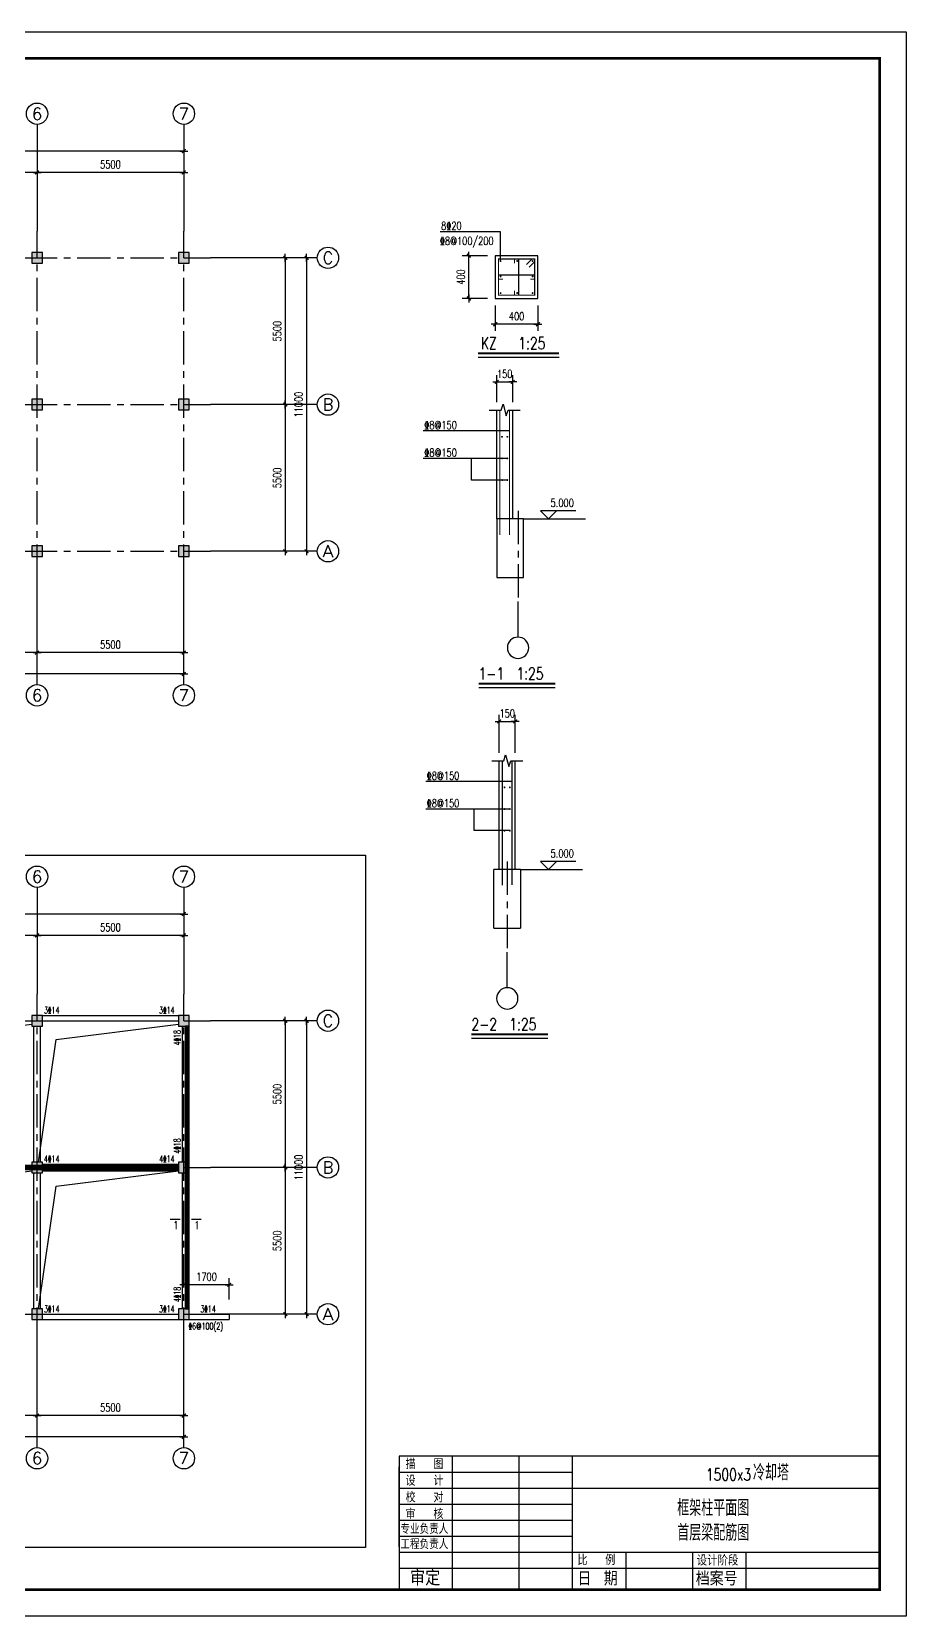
# Model space of a CAD drawing. Extents: x 1427168 to 1936200, y 1176778 to 1377202.
# Drawn here: x 1599829 to 1632595, y 1177283 to 1236683 of the extents above; entities that cross this region are included whole.
import ezdxf
from ezdxf.enums import TextEntityAlignment as Align

# ---------------------------------------------------------------- set-up
doc = ezdxf.new("R2010")
doc.units = 0
doc.header["$LTSCALE"] = 1000
doc.header["$MEASUREMENT"] = 0
doc.linetypes.add('CENTER', pattern=[2, 1.25, -0.25, 0.25, -0.25])
doc.linetypes.add('DOTE', pattern=[2.42, 2, -0.2, 0.02, -0.2])
doc.layers.get('0').update_dxf_attribs({"linetype": 'CONTINUOUS'})
doc.layers.get('DEFPOINTS').update_dxf_attribs({"linetype": 'CONTINUOUS'})
for name, color, linetype in [('2', 2, 'CONTINUOUS'), ('3', 4, 'CONTINUOUS'), ('4', 3, 'CONTINUOUS'), ('6', 1, 'CONTINUOUS'), ('8', 8, 'CONTINUOUS'), ('AXIS', 3, 'CONTINUOUS'), ('AXIS_TEXT', 7, 'CONTINUOUS'), ('DOTE', 1, 'DOTE'), ('LBZ', 7, 'CONTINUOUS'), ('OTHER', 7, 'CONTINUOUS'), ('PUB_DIM', 3, 'CONTINUOUS'), ('PUB_TEXT', 7, 'CONTINUOUS'), ('PUB_TITLE', 4, 'CONTINUOUS'), ('WUHUA', 8, 'CONTINUOUS')]:
    doc.layers.add(name, color=color, linetype=linetype)
doc.styles.add('_HZTXT', font='txt.shx', dxfattribs={"width": 0.75, "bigfont": 'HZTXT.shx'})
doc.styles.add('_ROMAND', font='ROMAND.shx', dxfattribs={"width": 0.75})
doc.styles.add('_TXT', font='TXT.shx', dxfattribs={"width": 0.75})
doc.styles.add('_TXT1', font='TXT1.shx', dxfattribs={"width": 0.6})
doc.styles.add('COMPLEX', font='COMPLEX')
doc.styles.add('DIM_FONT', font='SIMPLEX.shx', dxfattribs={"width": 0.75})
doc.styles.add('HZ', font='txt', dxfattribs={"bigfont": 'hztxt'})
doc.dimstyles.new('25', dxfattribs={"dimtxt": 300, "dimasz": 1, "dimexe": 250, "dimexo": 300, "dimgap": 150, "dimtad": 1, "dimdec": 0, "dimlfac": 0.25, "dimzin": 0, "dimtxsty": 'DIM_FONT', "dimblk": '_DIMX', "dimcen": 0.09, "dimclrt": 7, "dimazin": 3, "dimtfac": 1, "dimtdec": 0, "dimtix": 1, "dimtmove": 0, "dimatfit": 3, "dimtolj": 1, "dimtzin": 0})
doc.dimstyles.new('AXIS', dxfattribs={"dimtxt": 300, "dimasz": 1, "dimexe": 250, "dimexo": 300, "dimgap": 150, "dimtad": 1, "dimdec": 0, "dimzin": 0, "dimtxsty": 'DIM_FONT', "dimblk": '_DIMX', "dimcen": 0.09, "dimse1": 1, "dimse2": 1, "dimclrt": 7, "dimazin": 3, "dimtfac": 1, "dimtdec": 0, "dimtix": 1, "dimtmove": 0, "dimatfit": 3, "dimtolj": 1, "dimtzin": 0})
doc.dimstyles.new('DIMB', dxfattribs={"dimtxt": 300, "dimasz": 1, "dimexe": 250, "dimexo": 300, "dimgap": 150, "dimtad": 1, "dimdec": 0, "dimzin": 0, "dimtxsty": 'DIM_FONT', "dimblk": '_DIMX', "dimcen": 0.09, "dimse2": 1, "dimclrt": 7, "dimazin": 3, "dimtfac": 1, "dimtdec": 0, "dimtix": 1, "dimtmove": 0, "dimatfit": 3, "dimtolj": 1, "dimtzin": 0})

# ---------------------------------------------------------------- blocks, each defined once
blk = doc.blocks.new('_DIMX')
blk.add_line((-150, 0), (150, 0))
at = {"const_width": 50}
blk.add_lwpolyline([(-70, -70), (70, 70)], dxfattribs=at)
blk = doc.blocks.new('*D10')
at = {"layer": 'AXIS', "color": 0}
blk.add_line((1605528, 1184008), (1572530, 1184008), dxfattribs=at)
at = {"layer": 'DEFPOINTS', "color": 0}
for p in [(1572529, 1187608), (1605529, 1187608), (1572529, 1184008)]:
    blk.add_point(p, dxfattribs=at)
at = {"layer": 'AXIS', "color": 0, "rotation": 180}
blk.add_blockref('_DIMX', (1572529, 1184008), dxfattribs=at)
at = {"layer": 'AXIS', "color": 0}
blk.add_blockref('_DIMX', (1605529, 1184008), dxfattribs=at)
at = {"layer": 'AXIS', "color": 7, "insert": (1589029, 1184308), "char_height": 300, "attachment_point": 5, "style": 'DIM_FONT'}
blk.add_mtext('\\A1;33000', dxfattribs=at)
blk = doc.blocks.new('*D5')
at = {"layer": 'AXIS', "color": 0}
blk.add_line((1600028, 1184808), (1594530, 1184808), dxfattribs=at)
at = {"layer": 'DEFPOINTS', "color": 0}
for p in [(1594529, 1187608), (1600029, 1187608), (1594529, 1184808)]:
    blk.add_point(p, dxfattribs=at)
at = {"layer": 'AXIS', "color": 0, "rotation": 180}
blk.add_blockref('_DIMX', (1594529, 1184808), dxfattribs=at)
at = {"layer": 'AXIS', "color": 0}
blk.add_blockref('_DIMX', (1600029, 1184808), dxfattribs=at)
at = {"layer": 'AXIS', "color": 7, "insert": (1597279, 1185108), "char_height": 300, "attachment_point": 5, "style": 'DIM_FONT'}
blk.add_mtext('\\A1;5500', dxfattribs=at)
blk = doc.blocks.new('*D17')
at = {"layer": 'AXIS', "color": 0}
blk.add_line((1605528, 1203608), (1572530, 1203608), dxfattribs=at)
at = {"layer": 'DEFPOINTS', "color": 0}
for p in [(1572529, 1203608), (1572529, 1200608), (1605529, 1200608)]:
    blk.add_point(p, dxfattribs=at)
at = {"layer": 'AXIS', "color": 0, "rotation": 180}
blk.add_blockref('_DIMX', (1572529, 1203608), dxfattribs=at)
at = {"layer": 'AXIS', "color": 0}
blk.add_blockref('_DIMX', (1605529, 1203608), dxfattribs=at)
at = {"layer": 'AXIS', "color": 7, "insert": (1589029, 1203908), "char_height": 300, "attachment_point": 5, "style": 'DIM_FONT'}
blk.add_mtext('\\A1;33000', dxfattribs=at)
blk = doc.blocks.new('*D12')
at = {"layer": 'AXIS', "color": 0}
blk.add_line((1600028, 1202808), (1594530, 1202808), dxfattribs=at)
at = {"layer": 'DEFPOINTS', "color": 0}
for p in [(1594529, 1202808), (1594529, 1200608), (1600029, 1200608)]:
    blk.add_point(p, dxfattribs=at)
at = {"layer": 'AXIS', "color": 0, "rotation": 180}
blk.add_blockref('_DIMX', (1594529, 1202808), dxfattribs=at)
at = {"layer": 'AXIS', "color": 0}
blk.add_blockref('_DIMX', (1600029, 1202808), dxfattribs=at)
at = {"layer": 'AXIS', "color": 7, "insert": (1597279, 1203108), "char_height": 300, "attachment_point": 5, "style": 'DIM_FONT'}
blk.add_mtext('\\A1;5500', dxfattribs=at)
blk = doc.blocks.new('_AXISO')
blk.add_circle((0, 0), 0.5)
at = {"layer": 'AXIS_TEXT', "style": 'COMPLEX', "width": 1.041667}
blk.add_attdef('A', text='', height=0.56, dxfattribs=at).set_placement((-0.25, -0.28), (0.25, -0.28), align=Align.FIT)
blk = doc.blocks.new('*D4')
at = {"layer": 'AXIS', "color": 0}
blk.add_line((1605528, 1184808), (1600030, 1184808), dxfattribs=at)
at = {"layer": 'DEFPOINTS', "color": 0}
for p in [(1600029, 1187608), (1605529, 1187608), (1600029, 1184808)]:
    blk.add_point(p, dxfattribs=at)
at = {"layer": 'AXIS', "color": 0, "rotation": 180}
blk.add_blockref('_DIMX', (1600029, 1184808), dxfattribs=at)
at = {"layer": 'AXIS', "color": 0}
blk.add_blockref('_DIMX', (1605529, 1184808), dxfattribs=at)
at = {"layer": 'AXIS', "color": 7, "insert": (1602779, 1185108), "char_height": 300, "attachment_point": 5, "style": 'DIM_FONT'}
blk.add_mtext('\\A1;5500', dxfattribs=at)
blk = doc.blocks.new('*D11')
at = {"layer": 'AXIS', "color": 0}
blk.add_line((1605528, 1202808), (1600030, 1202808), dxfattribs=at)
at = {"layer": 'DEFPOINTS', "color": 0}
for p in [(1600029, 1202808), (1600029, 1200608), (1605529, 1200608)]:
    blk.add_point(p, dxfattribs=at)
at = {"layer": 'AXIS', "color": 0, "rotation": 180}
blk.add_blockref('_DIMX', (1600029, 1202808), dxfattribs=at)
at = {"layer": 'AXIS', "color": 0}
blk.add_blockref('_DIMX', (1605529, 1202808), dxfattribs=at)
at = {"layer": 'AXIS', "color": 7, "insert": (1602779, 1203108), "char_height": 300, "attachment_point": 5, "style": 'DIM_FONT'}
blk.add_mtext('\\A1;5500', dxfattribs=at)
blk = doc.blocks.new('*D3')
at = {"layer": 'AXIS', "color": 0}
blk.add_line((1610129, 1199607), (1610129, 1188609), dxfattribs=at)
at = {"layer": 'DEFPOINTS', "color": 0}
for p in [(1606529, 1199608), (1606529, 1188608), (1610129, 1188608)]:
    blk.add_point(p, dxfattribs=at)
at = {"layer": 'AXIS', "color": 0}
for p, rotation in [((1610129, 1199608), 90), ((1610129, 1188608), 270)]:
    blk.add_blockref('_DIMX', p, dxfattribs=dict(at, rotation=rotation))
at = {"layer": 'AXIS', "color": 7, "insert": (1609829, 1194108), "char_height": 300, "attachment_point": 5, "rotation": 90, "style": 'DIM_FONT'}
blk.add_mtext('\\A1;11000', dxfattribs=at)
blk = doc.blocks.new('*D2')
at = {"layer": 'AXIS', "color": 0}
blk.add_line((1609329, 1194107), (1609329, 1188609), dxfattribs=at)
at = {"layer": 'DEFPOINTS', "color": 0}
for p in [(1606529, 1194108), (1606529, 1188608), (1609329, 1188608)]:
    blk.add_point(p, dxfattribs=at)
at = {"layer": 'AXIS', "color": 0}
for p, rotation in [((1609329, 1194108), 90), ((1609329, 1188608), 270)]:
    blk.add_blockref('_DIMX', p, dxfattribs=dict(at, rotation=rotation))
at = {"layer": 'AXIS', "color": 7, "insert": (1609029, 1191358), "char_height": 300, "attachment_point": 5, "rotation": 90, "style": 'DIM_FONT'}
blk.add_mtext('\\A1;5500', dxfattribs=at)
blk = doc.blocks.new('*D21')
at = {"layer": 'AXIS', "color": 0}
blk.add_line((1609329, 1199607), (1609329, 1194109), dxfattribs=at)
at = {"layer": 'DEFPOINTS', "color": 0}
for p in [(1606529, 1199608), (1606529, 1194108), (1609329, 1194108)]:
    blk.add_point(p, dxfattribs=at)
at = {"layer": 'AXIS', "color": 0}
for p, rotation in [((1609329, 1199608), 90), ((1609329, 1194108), 270)]:
    blk.add_blockref('_DIMX', p, dxfattribs=dict(at, rotation=rotation))
at = {"layer": 'AXIS', "color": 7, "insert": (1609029, 1196858), "char_height": 300, "attachment_point": 5, "rotation": 90, "style": 'DIM_FONT'}
blk.add_mtext('\\A1;5500', dxfattribs=at)
blk = doc.blocks.new('*D84')
at = {"layer": 'AXIS', "color": 0}
blk.add_line((1605528, 1232206), (1572530, 1232206), dxfattribs=at)
at = {"layer": 'DEFPOINTS', "color": 0}
for p in [(1572529, 1232206), (1572529, 1229206), (1605529, 1229206)]:
    blk.add_point(p, dxfattribs=at)
at = {"layer": 'AXIS', "color": 0, "rotation": 180}
blk.add_blockref('_DIMX', (1572529, 1232206), dxfattribs=at)
at = {"layer": 'AXIS', "color": 0}
blk.add_blockref('_DIMX', (1605529, 1232206), dxfattribs=at)
at = {"layer": 'AXIS', "color": 7, "insert": (1589029, 1232506), "char_height": 300, "attachment_point": 5, "style": 'DIM_FONT'}
blk.add_mtext('\\A1;33000', dxfattribs=at)
blk = doc.blocks.new('*D82')
at = {"layer": 'AXIS', "color": 0}
blk.add_line((1605528, 1212606), (1572530, 1212606), dxfattribs=at)
at = {"layer": 'DEFPOINTS', "color": 0}
for p in [(1572529, 1216206), (1605529, 1216206), (1572529, 1212606)]:
    blk.add_point(p, dxfattribs=at)
at = {"layer": 'AXIS', "color": 0, "rotation": 180}
blk.add_blockref('_DIMX', (1572529, 1212606), dxfattribs=at)
at = {"layer": 'AXIS', "color": 0}
blk.add_blockref('_DIMX', (1605529, 1212606), dxfattribs=at)
at = {"layer": 'AXIS', "color": 7, "insert": (1589029, 1212906), "char_height": 300, "attachment_point": 5, "style": 'DIM_FONT'}
blk.add_mtext('\\A1;33000', dxfattribs=at)
blk = doc.blocks.new('*D97')
at = {"layer": 'AXIS', "color": 0}
blk.add_line((1605528, 1213406), (1600030, 1213406), dxfattribs=at)
at = {"layer": 'DEFPOINTS', "color": 0}
for p in [(1600029, 1216206), (1605529, 1216206), (1600029, 1213406)]:
    blk.add_point(p, dxfattribs=at)
at = {"layer": 'AXIS', "color": 0, "rotation": 180}
blk.add_blockref('_DIMX', (1600029, 1213406), dxfattribs=at)
at = {"layer": 'AXIS', "color": 0}
blk.add_blockref('_DIMX', (1605529, 1213406), dxfattribs=at)
at = {"layer": 'AXIS', "color": 7, "insert": (1602779, 1213706), "char_height": 300, "attachment_point": 5, "style": 'DIM_FONT'}
blk.add_mtext('\\A1;5500', dxfattribs=at)
blk = doc.blocks.new('*D83')
at = {"layer": 'AXIS', "color": 0}
blk.add_line((1600028, 1213406), (1594530, 1213406), dxfattribs=at)
at = {"layer": 'DEFPOINTS', "color": 0}
for p in [(1594529, 1216206), (1600029, 1216206), (1594529, 1213406)]:
    blk.add_point(p, dxfattribs=at)
at = {"layer": 'AXIS', "color": 0, "rotation": 180}
blk.add_blockref('_DIMX', (1594529, 1213406), dxfattribs=at)
at = {"layer": 'AXIS', "color": 0}
blk.add_blockref('_DIMX', (1600029, 1213406), dxfattribs=at)
at = {"layer": 'AXIS', "color": 7, "insert": (1597279, 1213706), "char_height": 300, "attachment_point": 5, "style": 'DIM_FONT'}
blk.add_mtext('\\A1;5500', dxfattribs=at)
blk = doc.blocks.new('*D98')
at = {"layer": 'AXIS', "color": 0}
blk.add_line((1605528, 1231406), (1600030, 1231406), dxfattribs=at)
at = {"layer": 'DEFPOINTS', "color": 0}
for p in [(1600029, 1231406), (1600029, 1229206), (1605529, 1229206)]:
    blk.add_point(p, dxfattribs=at)
at = {"layer": 'AXIS', "color": 0, "rotation": 180}
blk.add_blockref('_DIMX', (1600029, 1231406), dxfattribs=at)
at = {"layer": 'AXIS', "color": 0}
blk.add_blockref('_DIMX', (1605529, 1231406), dxfattribs=at)
at = {"layer": 'AXIS', "color": 7, "insert": (1602779, 1231706), "char_height": 300, "attachment_point": 5, "style": 'DIM_FONT'}
blk.add_mtext('\\A1;5500', dxfattribs=at)
blk = doc.blocks.new('*D85')
at = {"layer": 'AXIS', "color": 0}
blk.add_line((1600028, 1231406), (1594530, 1231406), dxfattribs=at)
at = {"layer": 'DEFPOINTS', "color": 0}
for p in [(1594529, 1231406), (1594529, 1229206), (1600029, 1229206)]:
    blk.add_point(p, dxfattribs=at)
at = {"layer": 'AXIS', "color": 0, "rotation": 180}
blk.add_blockref('_DIMX', (1594529, 1231406), dxfattribs=at)
at = {"layer": 'AXIS', "color": 0}
blk.add_blockref('_DIMX', (1600029, 1231406), dxfattribs=at)
at = {"layer": 'AXIS', "color": 7, "insert": (1597279, 1231706), "char_height": 300, "attachment_point": 5, "style": 'DIM_FONT'}
blk.add_mtext('\\A1;5500', dxfattribs=at)
blk = doc.blocks.new('*D101')
at = {"layer": 'AXIS', "color": 0}
blk.add_line((1609329, 1228205), (1609329, 1222707), dxfattribs=at)
at = {"layer": 'DEFPOINTS', "color": 0}
for p in [(1606529, 1228206), (1606529, 1222706), (1609329, 1222706)]:
    blk.add_point(p, dxfattribs=at)
at = {"layer": 'AXIS', "color": 0}
for p, rotation in [((1609329, 1228206), 90), ((1609329, 1222706), 270)]:
    blk.add_blockref('_DIMX', p, dxfattribs=dict(at, rotation=rotation))
at = {"layer": 'AXIS', "color": 7, "insert": (1609029, 1225456), "char_height": 300, "attachment_point": 5, "rotation": 90, "style": 'DIM_FONT'}
blk.add_mtext('\\A1;5500', dxfattribs=at)
blk = doc.blocks.new('*D100')
at = {"layer": 'AXIS', "color": 0}
blk.add_line((1609329, 1222705), (1609329, 1217207), dxfattribs=at)
at = {"layer": 'DEFPOINTS', "color": 0}
for p in [(1606529, 1222706), (1606529, 1217206), (1609329, 1217206)]:
    blk.add_point(p, dxfattribs=at)
at = {"layer": 'AXIS', "color": 0}
for p, rotation in [((1609329, 1222706), 90), ((1609329, 1217206), 270)]:
    blk.add_blockref('_DIMX', p, dxfattribs=dict(at, rotation=rotation))
at = {"layer": 'AXIS', "color": 7, "insert": (1609029, 1219956), "char_height": 300, "attachment_point": 5, "rotation": 90, "style": 'DIM_FONT'}
blk.add_mtext('\\A1;5500', dxfattribs=at)
blk = doc.blocks.new('*D99')
at = {"layer": 'AXIS', "color": 0}
blk.add_line((1610129, 1228205), (1610129, 1217207), dxfattribs=at)
at = {"layer": 'DEFPOINTS', "color": 0}
for p in [(1606529, 1228206), (1606529, 1217206), (1610129, 1217206)]:
    blk.add_point(p, dxfattribs=at)
at = {"layer": 'AXIS', "color": 0}
for p, rotation in [((1610129, 1228206), 90), ((1610129, 1217206), 270)]:
    blk.add_blockref('_DIMX', p, dxfattribs=dict(at, rotation=rotation))
at = {"layer": 'AXIS', "color": 7, "insert": (1609829, 1222706), "char_height": 300, "attachment_point": 5, "rotation": 90, "style": 'DIM_FONT'}
blk.add_mtext('\\A1;11000', dxfattribs=at)
blk = doc.blocks.new('*D276')
at = {"layer": 'AXIS', "color": 0}
for p, q in [((1607229, 1189156), (1607229, 1189961)), ((1607228, 1189711), (1605530, 1189711))]:
    blk.add_line(p, q, dxfattribs=at)
at = {"layer": 'DEFPOINTS', "color": 0}
for p in [(1605529, 1189711), (1605529, 1188856), (1607229, 1188856)]:
    blk.add_point(p, dxfattribs=at)
at = {"layer": 'AXIS', "color": 0, "rotation": 180}
blk.add_blockref('_DIMX', (1605529, 1189711), dxfattribs=at)
at = {"layer": 'AXIS', "color": 0}
blk.add_blockref('_DIMX', (1607229, 1189711), dxfattribs=at)
at = {"layer": 'AXIS', "color": 7, "insert": (1606379, 1190011), "char_height": 300, "attachment_point": 5, "style": 'DIM_FONT'}
blk.add_mtext('\\A1;1700', dxfattribs=at)
blk = doc.blocks.new('*D279')
at = {"layer": 'DEFPOINTS', "color": 0}
for p in [(1617195, 1226714), (1618795, 1226714), (1617195, 1225714)]:
    blk.add_point(p, dxfattribs=at)
at = {"layer": 'PUB_DIM', "color": 0}
for p, q in [((1617195, 1226414), (1617195, 1225464)), ((1618795, 1226414), (1618795, 1225464)), ((1618794, 1225714), (1617196, 1225714))]:
    blk.add_line(p, q, dxfattribs=at)
for p, rotation in [((1617195, 1225714), 179.9998775258545), ((1618795, 1225714), 359.9998775258545)]:
    blk.add_blockref('_DIMX', p, dxfattribs=dict(at, rotation=rotation))
at = {"layer": 'PUB_DIM', "color": 7, "insert": (1617995, 1226014), "char_height": 300, "attachment_point": 5, "rotation": 359.99988, "style": 'DIM_FONT'}
blk.add_mtext('\\A1;400', dxfattribs=at)
blk = doc.blocks.new('_LABEL2')
for p, q in [((-180, 50), (-180, 0)), ((0, 50), (-180, 50)), ((-160, 0), (-160, 50)), ((-135, 0), (-135, 50)), ((-115, 0), (-115, 50)), ((0, 0), (0, 50)), ((-180, 40), (-180, 46)), ((-180, 44), (-115, 44)), ((-180, 34), (-180, 40)), ((-180, 38), (0, 38)), ((-180, 28), (-180, 34)), ((-180, 32), (-115, 32)), ((-180, 22), (-180, 28)), ((-180, 26), (-115, 26)), ((-180, 16), (-180, 22)), ((-180, 20), (-115, 20)), ((-180, 14), (0, 14)), ((-95, 0), (-95, 14)), ((-70, 0), (-70, 14)), ((-50, 0), (-50, 14)), ((-180, 8), (0, 8)), ((-180, 0), (0, 0)), ((-115, 0), (-135, 0)), ((-95, 0), (-115, 0)), ((-70, 0), (-95, 0)), ((-50, 0), (-70, 0)), ((0, 0), (-50, 0))]:
    blk.add_line(p, q)
at = {"style": 'HZ'}
for s, height, p in [('描  图', 3.747, (-177.59, 45.19)), ('设  计', 3.747, (-177.59, 38.95)), ('校  对', 3.747, (-177.59, 32.7)), ('审  核', 3.747, (-177.59, 26.46)), ('专业负责人', 3.421, (-179.54, 20.92)), ('工程负责人', 3.421, (-179.54, 15.22)), ('比  例        ', 3.7466, (-113.2, 9.19)), ('设计阶段', 3.909, (-68.54, 9.03)), ('审定', 5.701, (-175.96, 1.53)), ('日 期', 5.213, (-113.2, 1.53)), ('档案号', 5.213, (-68.86, 1.53))]:
    blk.add_text(s, height=height, dxfattribs=at).set_placement(p)
blk = doc.blocks.new('*D527')
at = {"layer": 'DEFPOINTS', "color": 0}
for p in [(1617849, 1223554), (1617249, 1222497), (1617849, 1222497)]:
    blk.add_point(p, dxfattribs=at)
at = {"layer": 'PUB_DIM', "color": 0}
for p, q in [((1617249, 1222797), (1617249, 1223804)), ((1617849, 1222797), (1617849, 1223804)), ((1617248, 1223554), (1617247, 1223554)), ((1617249, 1223554), (1617849, 1223554)), ((1617850, 1223554), (1617851, 1223554))]:
    blk.add_line(p, q, dxfattribs=at)
blk.add_blockref('_DIMX', (1617249, 1223554), dxfattribs=at)
at = {"layer": 'PUB_DIM', "color": 0, "rotation": 180}
blk.add_blockref('_DIMX', (1617849, 1223554), dxfattribs=at)
at = {"layer": 'PUB_DIM', "color": 7, "insert": (1617549, 1223854), "char_height": 300, "attachment_point": 5, "style": 'DIM_FONT'}
blk.add_mtext('\\A1;150', dxfattribs=at)
blk = doc.blocks.new('*D528')
at = {"layer": 'DEFPOINTS', "color": 0}
for p in [(1617944, 1210828), (1617344, 1209354), (1617944, 1209354)]:
    blk.add_point(p, dxfattribs=at)
at = {"layer": 'PUB_DIM', "color": 0}
for p, q in [((1617343, 1210828), (1617342, 1210828)), ((1617344, 1209654), (1617344, 1211078)), ((1617344, 1210828), (1617944, 1210828)), ((1617944, 1209654), (1617944, 1211078)), ((1617945, 1210828), (1617946, 1210828))]:
    blk.add_line(p, q, dxfattribs=at)
blk.add_blockref('_DIMX', (1617344, 1210828), dxfattribs=at)
at = {"layer": 'PUB_DIM', "color": 0, "rotation": 180}
blk.add_blockref('_DIMX', (1617944, 1210828), dxfattribs=at)
at = {"layer": 'PUB_DIM', "color": 7, "insert": (1617644, 1211128), "char_height": 300, "attachment_point": 5, "style": 'DIM_FONT'}
blk.add_mtext('\\A1;150', dxfattribs=at)

msp = doc.modelspace()

# ---------------------------------------------------------------- hatches: boundary and pattern name
at = {"layer": 'WUHUA'}
h = msp.add_hatch(color=256, dxfattribs=at)
h.paths.add_polyline_path([(1572728.8, 1217006), (1572728.8, 1217406), (1572328.8, 1217406), (1572328.8, 1217006)])
h.paths.add_polyline_path([(1572728.8, 1222506), (1572728.8, 1222906), (1572328.8, 1222906), (1572328.8, 1222506)])
h.paths.add_polyline_path([(1572728.8, 1228006), (1572728.8, 1228406), (1572328.8, 1228406), (1572328.8, 1228006)])
h.paths.add_polyline_path([(1578228.8, 1217006), (1578228.8, 1217406), (1577828.8, 1217406), (1577828.8, 1217006)])
h.paths.add_polyline_path([(1578228.8, 1222506), (1578228.8, 1222906), (1577828.8, 1222906), (1577828.8, 1222506)])
h.paths.add_polyline_path([(1578228.8, 1228006), (1578228.8, 1228406), (1577828.8, 1228406), (1577828.8, 1228006)])
h.paths.add_polyline_path([(1583728.8, 1217006), (1583728.8, 1217406), (1583328.8, 1217406), (1583328.8, 1217006)])
h.paths.add_polyline_path([(1583728.8, 1222506), (1583728.8, 1222906), (1583328.8, 1222906), (1583328.8, 1222506)])
h.paths.add_polyline_path([(1583728.8, 1228006), (1583728.8, 1228406), (1583328.8, 1228406), (1583328.8, 1228006)])
h.paths.add_polyline_path([(1589228.8, 1217006), (1589228.8, 1217406), (1588828.8, 1217406), (1588828.8, 1217006)])
h.paths.add_polyline_path([(1594728.8, 1217006), (1594728.8, 1217406), (1594328.8, 1217406), (1594328.8, 1217006)])
h.paths.add_polyline_path([(1589228.8, 1222506), (1589228.8, 1222906), (1588828.8, 1222906), (1588828.8, 1222506)])
h.paths.add_polyline_path([(1589228.8, 1228006), (1589228.8, 1228406), (1588828.8, 1228406), (1588828.8, 1228006)])
h.paths.add_polyline_path([(1594728.8, 1222506), (1594728.8, 1222906), (1594328.8, 1222906), (1594328.8, 1222506)])
h.paths.add_polyline_path([(1594728.8, 1228006), (1594728.8, 1228406), (1594328.8, 1228406), (1594328.8, 1228006)])
h.paths.add_polyline_path([(1600228.8, 1217006), (1600228.8, 1217406), (1599828.8, 1217406), (1599828.8, 1217006)])
h.paths.add_polyline_path([(1600228.8, 1222506), (1600228.8, 1222906), (1599828.8, 1222906), (1599828.8, 1222506)])
h.paths.add_polyline_path([(1600228.8, 1228006), (1600228.8, 1228406), (1599828.8, 1228406), (1599828.8, 1228006)])
h.paths.add_polyline_path([(1605728.8, 1217006), (1605728.8, 1217406), (1605328.8, 1217406), (1605328.8, 1217006)])
h.paths.add_polyline_path([(1605728.8, 1222506), (1605728.8, 1222906), (1605328.8, 1222906), (1605328.8, 1222506)])
h.paths.add_polyline_path([(1605728.8, 1228006), (1605728.8, 1228406), (1605328.8, 1228406), (1605328.8, 1228006)])
h = msp.add_hatch(color=256, dxfattribs=at)
h.paths.add_polyline_path([(1572728.8, 1188407.7), (1572728.8, 1188807.7), (1572328.8, 1188807.7), (1572328.8, 1188407.7)])
h.paths.add_polyline_path([(1572728.8, 1193907.7), (1572728.8, 1194307.7), (1572328.8, 1194307.7), (1572328.8, 1193907.7)])
h.paths.add_polyline_path([(1572728.8, 1199407.7), (1572728.8, 1199807.7), (1572328.8, 1199807.7), (1572328.8, 1199407.7)])
h.paths.add_polyline_path([(1578228.8, 1188407.7), (1578228.8, 1188807.7), (1577828.8, 1188807.7), (1577828.8, 1188407.7)])
h.paths.add_polyline_path([(1578228.8, 1193907.7), (1578228.8, 1194307.7), (1577828.8, 1194307.7), (1577828.8, 1193907.7)])
h.paths.add_polyline_path([(1578228.8, 1199407.7), (1578228.8, 1199807.7), (1577828.8, 1199807.7), (1577828.8, 1199407.7)])
h.paths.add_polyline_path([(1583728.8, 1188407.7), (1583728.8, 1188807.7), (1583328.8, 1188807.7), (1583328.8, 1188407.7)])
h.paths.add_polyline_path([(1583728.8, 1193907.7), (1583728.8, 1194307.7), (1583328.8, 1194307.7), (1583328.8, 1193907.7)])
h.paths.add_polyline_path([(1583728.8, 1199407.7), (1583728.8, 1199807.7), (1583328.8, 1199807.7), (1583328.8, 1199407.7)])
h.paths.add_polyline_path([(1589228.8, 1188407.7), (1589228.8, 1188807.7), (1588828.8, 1188807.7), (1588828.8, 1188407.7)])
h.paths.add_polyline_path([(1594728.8, 1188407.7), (1594728.8, 1188807.7), (1594328.8, 1188807.7), (1594328.8, 1188407.7)])
h.paths.add_polyline_path([(1589228.8, 1193907.7), (1589228.8, 1194307.7), (1588828.8, 1194307.7), (1588828.8, 1193907.7)])
h.paths.add_polyline_path([(1589228.8, 1199407.7), (1589228.8, 1199807.7), (1588828.8, 1199807.7), (1588828.8, 1199407.7)])
h.paths.add_polyline_path([(1594728.8, 1193907.7), (1594728.8, 1194307.7), (1594328.8, 1194307.7), (1594328.8, 1193907.7)])
h.paths.add_polyline_path([(1594728.8, 1199407.7), (1594728.8, 1199807.7), (1594328.8, 1199807.7), (1594328.8, 1199407.7)])
h.paths.add_polyline_path([(1600228.8, 1188407.7), (1600228.8, 1188807.7), (1599828.8, 1188807.7), (1599828.8, 1188407.7)])
h.paths.add_polyline_path([(1600228.8, 1193907.7), (1600228.8, 1194307.7), (1599828.8, 1194307.7), (1599828.8, 1193907.7)])
h.paths.add_polyline_path([(1600228.8, 1199407.7), (1600228.8, 1199807.7), (1599828.8, 1199807.7), (1599828.8, 1199407.7)])
h.paths.add_polyline_path([(1605728.8, 1188407.7), (1605728.8, 1188807.7), (1605328.8, 1188807.7), (1605328.8, 1188407.7)])
h.paths.add_polyline_path([(1605728.8, 1193907.7), (1605728.8, 1194307.7), (1605328.8, 1194307.7), (1605328.8, 1193907.7)])
h.paths.add_polyline_path([(1605728.8, 1199407.7), (1605728.8, 1199807.7), (1605328.8, 1199807.7), (1605328.8, 1199407.7)])

# ---------------------------------------------------------------- linework, layer by layer
for p, q in [((1617729.3, 1221720.9), (1614496.5, 1221720.9)), ((1617648.8, 1220687.6), (1614496.5, 1220687.6)), ((1616305.8, 1219876.5), (1616305.8, 1220687.6)), ((1617648.8, 1219876.5), (1616305.8, 1219876.5)), ((1617824.2, 1208577.6), (1614591.4, 1208577.6)), ((1617743.7, 1207544.2), (1614591.4, 1207544.2)), ((1616400.6, 1206733.1), (1616400.6, 1207544.2)), ((1617743.7, 1206733.1), (1616400.6, 1206733.1))]:
    msp.add_line(p, q)
msp.add_lwpolyline([(1565598.6, 1205808.6), (1612330.6, 1205808.6), (1612330.6, 1179860.8), (1565598.6, 1179860.8)], close=True)
for points in [[(1594578.8, 1194307.7), (1595247.6, 1198907.3), (1599828.8, 1199482.7)], [(1600078.8, 1194307.7), (1600747.6, 1198907.3), (1605328.8, 1199482.7)], [(1594578.8, 1188807.7), (1595247.6, 1193407.3), (1599828.8, 1193982.7)], [(1600078.8, 1188807.7), (1600747.6, 1193407.3), (1605328.8, 1193982.7)]]:
    msp.add_lwpolyline(points)
at = {"layer": '2'}
for p, q in [((1618249.3, 1218420.9), (1617249.3, 1218420.9)), ((1617249.3, 1218420.9), (1617249.3, 1216220.9)), ((1618249.3, 1216220.9), (1618249.3, 1218420.9)), ((1617249.3, 1216220.9), (1618249.3, 1216220.9)), ((1617144.2, 1203077.6), (1617144.2, 1205277.6)), ((1618144.2, 1205277.6), (1617144.2, 1205277.6)), ((1618144.2, 1205277.6), (1618144.2, 1203077.6)), ((1617144.2, 1203077.6), (1618144.2, 1203077.6))]:
    msp.add_line(p, q, dxfattribs=at)
for points in [[(1600228.8, 1228006), (1600228.8, 1228406), (1599828.8, 1228406), (1599828.8, 1228006)], [(1605728.8, 1228006), (1605728.8, 1228406), (1605328.8, 1228406), (1605328.8, 1228006)], [(1600228.8, 1222506), (1600228.8, 1222906), (1599828.8, 1222906), (1599828.8, 1222506)], [(1605728.8, 1222506), (1605728.8, 1222906), (1605328.8, 1222906), (1605328.8, 1222506)], [(1600228.8, 1217006), (1600228.8, 1217406), (1599828.8, 1217406), (1599828.8, 1217006)], [(1605728.8, 1217006), (1605728.8, 1217406), (1605328.8, 1217406), (1605328.8, 1217006)], [(1600228.8, 1199407.7), (1600228.8, 1199807.7), (1599828.8, 1199807.7), (1599828.8, 1199407.7)], [(1605728.8, 1199407.7), (1605728.8, 1199807.7), (1605328.8, 1199807.7), (1605328.8, 1199407.7)], [(1600228.8, 1193907.7), (1600228.8, 1194307.7), (1599828.8, 1194307.7), (1599828.8, 1193907.7)], [(1605728.8, 1193907.7), (1605728.8, 1194307.7), (1605328.8, 1194307.7), (1605328.8, 1193907.7)], [(1600228.8, 1188407.7), (1600228.8, 1188807.7), (1599828.8, 1188807.7), (1599828.8, 1188407.7)], [(1605728.8, 1188407.7), (1605728.8, 1188807.7), (1605328.8, 1188807.7), (1605328.8, 1188407.7)]]:
    msp.add_lwpolyline(points, close=True, dxfattribs=at)
msp.add_lwpolyline([(1617195.3, 1226685.9), (1618795.3, 1226685.9), (1618795.3, 1228285.9), (1617195.3, 1228285.9), (1617195.3, 1226685.9)], dxfattribs=at)
at = {"layer": '3'}
for p, q in [((1617249.3, 1218420.9), (1617249.3, 1222497.2)), ((1617849.3, 1218420.9), (1617849.3, 1222497.2)), ((1617344.2, 1205277.6), (1617344.2, 1209353.8)), ((1617944.2, 1205277.6), (1617944.2, 1209353.8)), ((1599903.8, 1194307.7), (1599903.8, 1199407.7)), ((1600153.8, 1194307.7), (1600153.8, 1199407.7)), ((1600228.8, 1199807.7), (1605328.8, 1199807.7)), ((1600228.8, 1199607.7), (1605328.8, 1199607.7)), ((1605478.8, 1194307.7), (1605478.8, 1199407.7)), ((1605728.8, 1194307.7), (1605728.8, 1199407.7)), ((1600228.8, 1194232.7), (1605328.8, 1194232.7)), ((1600228.8, 1193982.7), (1605328.8, 1193982.7)), ((1599903.8, 1188807.7), (1599903.8, 1193907.7)), ((1600153.8, 1188807.7), (1600153.8, 1193907.7)), ((1605478.8, 1188807.7), (1605478.8, 1193907.7)), ((1605728.8, 1188807.7), (1605728.8, 1193907.7)), ((1600228.8, 1188607.7), (1605328.8, 1188607.7)), ((1605728.8, 1188607.7), (1607228.8, 1188607.7)), ((1607228.8, 1188607.7), (1607228.8, 1188407.7)), ((1600228.8, 1188407.7), (1605328.8, 1188407.7)), ((1605728.8, 1188407.7), (1607228.8, 1188407.7))]:
    msp.add_line(p, q, dxfattribs=at)
at = {"layer": '4'}
msp.add_lwpolyline([(1617394.8, 1228085.2), (1617394.8, 1229185.2), (1615136.6, 1229185.2)], dxfattribs=at)
for points in [[(1605578.8, 1188807.7), (1605728.8, 1188807.7), (1605728.8, 1199407.7), (1605578.8, 1199407.7)], [(1605328.8, 1194032.7), (1605328.8, 1194182.7), (1572728.8, 1194182.7), (1572728.8, 1194032.7)]]:
    msp.add_lwpolyline(points, close=True, dxfattribs=at)
at = {"layer": '6', "const_width": 45}
msp.add_lwpolyline([(1618675.3, 1228165.9), (1617315.3, 1228165.9), (1617315.3, 1226805.9), (1618675.3, 1226805.9)], close=True, dxfattribs=at)
at = {"layer": '6', "const_width": 35}
for points in [[(1617412.3, 1228085.2, 1), (1617377.3, 1228085.2, 1), (1617412.3, 1228085.2)], [(1617998.3, 1228086.6, 1), (1618033.3, 1228086.6, 1), (1617998.3, 1228086.6)], [(1618612.3, 1228085.2, 1), (1618577.3, 1228085.2, 1), (1618612.3, 1228085.2)], [(1617396, 1227488.9, -1), (1617396, 1227523.9, -1), (1617396, 1227488.9)], [(1618596, 1227488.9, -1), (1618596, 1227523.9, -1), (1618596, 1227488.9)], [(1617412.3, 1226885.2, 1), (1617377.3, 1226885.2, 1), (1617412.3, 1226885.2)], [(1617998.4, 1226886.6, 1), (1618033.4, 1226886.6, 1), (1617998.4, 1226886.6)], [(1618612.3, 1226885.2, 1), (1618577.3, 1226885.2, 1), (1618612.3, 1226885.2)], [(1617432.3, 1221498.6, -1), (1617467.3, 1221498.6, -1), (1617432.3, 1221498.6)], [(1617666.3, 1221498.6, 1), (1617631.3, 1221498.6, 1), (1617666.3, 1221498.6)], [(1617432.3, 1220687.6, -1), (1617467.3, 1220687.6, -1), (1617432.3, 1220687.6)], [(1617666.3, 1220687.6, 1), (1617631.3, 1220687.6, 1), (1617666.3, 1220687.6)], [(1617432.3, 1219876.5, 1), (1617467.3, 1219876.5, 1), (1617432.3, 1219876.5)], [(1617666.3, 1219876.5, -1), (1617631.3, 1219876.5, -1), (1617666.3, 1219876.5)], [(1617527.2, 1208355.2, -1), (1617562.2, 1208355.2, -1), (1617527.2, 1208355.2)], [(1617761.1, 1208355.2, 1), (1617726.2, 1208355.2, 1), (1617761.1, 1208355.2)], [(1617527.2, 1207544.2, -1), (1617562.2, 1207544.2, -1), (1617527.2, 1207544.2)], [(1617761.1, 1207544.2, 1), (1617726.2, 1207544.2, 1), (1617761.1, 1207544.2)], [(1617527.2, 1206733.1, 1), (1617562.2, 1206733.1, 1), (1617527.2, 1206733.1)], [(1617761.1, 1206733.1, -1), (1617726.2, 1206733.1, -1), (1617761.1, 1206733.1)]]:
    msp.add_lwpolyline(points, format="xyb", dxfattribs=at)
at = {"layer": '6', "const_width": 45}
for points in [[(1617915.3, 1227995.9), (1617915.3, 1228165.9)], [(1618075.3, 1228165.9), (1618075.3, 1226805.9)], [(1618363.1, 1227953.8), (1618575.3, 1228165.9)], [(1618463.1, 1227853.8), (1618675.3, 1228065.9)], [(1618675.3, 1227565.9), (1617315.3, 1227565.9)], [(1617485.3, 1227405.9), (1617315.3, 1227405.9)], [(1618505.3, 1227405.9), (1618675.3, 1227405.9)], [(1617915.3, 1226975.9), (1617915.3, 1226805.9)], [(1617369.3, 1217811.9), (1617369.3, 1222497.2)], [(1617729.3, 1217816.2), (1617729.3, 1222497.2)], [(1617464.2, 1204687.6), (1617464.2, 1209353.8)], [(1617824.2, 1204690.7), (1617824.2, 1209353.8)]]:
    msp.add_lwpolyline(points, dxfattribs=at)
at = {"layer": '8', "const_width": 150}
for points in [[(1605653.8, 1199407.7), (1605653.8, 1188807.7)], [(1572728.8, 1194107.7), (1605328.8, 1194107.7)]]:
    msp.add_lwpolyline(points, dxfattribs=at)
at = {"layer": 'AXIS'}
for p, q in [((1600028.8, 1233206), (1600028.8, 1229206)), ((1605528.8, 1233206), (1605528.8, 1229206)), ((1610528.8, 1228206), (1606528.8, 1228206)), ((1610528.8, 1222706), (1606528.8, 1222706)), ((1610528.8, 1217206), (1606528.8, 1217206)), ((1600028.8, 1212206), (1600028.8, 1216206)), ((1605528.8, 1212206), (1605528.8, 1216206)), ((1618049.3, 1213987.4), (1618049.3, 1215320.9)), ((1600028.8, 1204607.7), (1600028.8, 1200607.7)), ((1605528.8, 1204607.7), (1605528.8, 1200607.7)), ((1617644.2, 1200844.1), (1617644.2, 1202177.6)), ((1610528.8, 1199607.7), (1606528.8, 1199607.7)), ((1610528.8, 1194107.7), (1606528.8, 1194107.7)), ((1610528.8, 1188607.7), (1606528.8, 1188607.7)), ((1600028.8, 1183607.7), (1600028.8, 1187607.7)), ((1605528.8, 1183607.7), (1605528.8, 1187607.7))]:
    msp.add_line(p, q, dxfattribs=at)
at = {"layer": 'DOTE', "linetype": 'CENTER'}
for p, q in [((1600028.8, 1216206), (1600028.8, 1229206)), ((1605528.8, 1216206), (1605528.8, 1229206)), ((1571528.8, 1228206), (1606528.8, 1228206)), ((1571528.8, 1222706), (1606528.8, 1222706)), ((1618049.3, 1218718.6), (1618049.3, 1215320.9)), ((1571528.8, 1217206), (1606528.8, 1217206)), ((1617644.2, 1205575.2), (1617644.2, 1202177.6)), ((1600028.8, 1187607.7), (1600028.8, 1200607.7)), ((1605528.8, 1187607.7), (1605528.8, 1200607.7)), ((1571528.8, 1199607.7), (1606528.8, 1199607.7)), ((1571528.8, 1194107.7), (1606528.8, 1194107.7)), ((1571528.8, 1188607.7), (1606528.8, 1188607.7))]:
    msp.add_line(p, q, dxfattribs=at)
at = {"layer": 'OTHER'}
for p, q in [((1616969.3, 1222497.2), (1617419.3, 1222497.2)), ((1617419.3, 1222497.2), (1617489.3, 1222717.2)), ((1617489.3, 1222717.2), (1617609.3, 1222277.2)), ((1617609.3, 1222277.2), (1617679.3, 1222497.2)), ((1617679.3, 1222497.2), (1618129.3, 1222497.2)), ((1617514.2, 1209353.8), (1617584.2, 1209573.8)), ((1617584.2, 1209573.8), (1617704.2, 1209133.8)), ((1617064.2, 1209353.8), (1617514.2, 1209353.8)), ((1617704.2, 1209133.8), (1617774.2, 1209353.8)), ((1617774.2, 1209353.8), (1618224.2, 1209353.8))]:
    msp.add_line(p, q, dxfattribs=at)
at = {"layer": 'PUB_DIM'}
for p, q in [((1618249.3, 1218420.9), (1620571.7, 1218420.9)), ((1620213.8, 1218720.9), (1618893.8, 1218720.9)), ((1619193.8, 1218420.9), (1618893.8, 1218720.9)), ((1619493.8, 1218720.9), (1619193.8, 1218420.9)), ((1618144.2, 1205277.6), (1620466.6, 1205277.6)), ((1620213.8, 1205577.6), (1618893.8, 1205577.6)), ((1619193.8, 1205277.6), (1618893.8, 1205577.6)), ((1619493.8, 1205577.6), (1619193.8, 1205277.6))]:
    msp.add_line(p, q, dxfattribs=at)
at = {"layer": 'PUB_DIM', "const_width": 50}
for points in [[(1605013.7, 1192169.3), (1605391.9, 1192169.3)], [(1605805.7, 1192169.3), (1606183.9, 1192169.3)]]:
    msp.add_lwpolyline(points, dxfattribs=at)
at = {"layer": 'PUB_TEXT', "const_width": 70}
for points in [[(1616553.4, 1224629.1), (1619584.9, 1224629.1)], [(1616574.2, 1212243.6), (1619443.8, 1212243.6)], [(1616305, 1199100.2), (1619170.9, 1199100.2)]]:
    msp.add_lwpolyline(points, dxfattribs=at)
at = {"layer": 'PUB_TEXT'}
for points in [[(1616553.4, 1224479.1), (1619584.9, 1224479.1)], [(1616574.2, 1212093.6), (1619443.8, 1212093.6)], [(1616305, 1198950.2), (1619170.9, 1198950.2)]]:
    msp.add_lwpolyline(points, dxfattribs=at)
at = {"layer": 'PUB_TITLE'}
msp.add_lwpolyline([(1548494.8, 1177282.9), (1548494.8, 1236682.9), (1632594.8, 1236682.9), (1632594.8, 1177282.9)], close=True, dxfattribs=at)
at = {"layer": 'PUB_TITLE', "const_width": 100}
msp.add_lwpolyline([(1550994.8, 1178282.9), (1631594.8, 1178282.9), (1631594.8, 1235682.9), (1550994.8, 1235682.9)], close=True, dxfattribs=at)

# ---------------------------------------------------------------- block references
at = {"layer": 'AXIS'}
ref = msp.add_blockref('_AXISO', (1600028.8, 1233606), dxfattribs=dict(at, xscale=800, yscale=800, zscale=800))
ref.add_attrib('A', '6', dxfattribs={"layer": 'AXIS_TEXT', "height": 448, "style": 'COMPLEX', "width": 1.339286}).set_placement((1599828.8, 1233382), (1600228.8, 1233382), align=Align.FIT)
ref = msp.add_blockref('_AXISO', (1605528.8, 1233606), dxfattribs=dict(at, xscale=800, yscale=800, zscale=800))
ref.add_attrib('A', '7', dxfattribs={"layer": 'AXIS_TEXT', "height": 448, "style": 'COMPLEX', "width": 1.339286}).set_placement((1605328.8, 1233382), (1605728.8, 1233382), align=Align.FIT)
ref = msp.add_blockref('_AXISO', (1610928.8, 1228206), dxfattribs=dict(at, xscale=800, yscale=800, zscale=800))
ref.add_attrib('A', 'C', dxfattribs={"layer": 'AXIS_TEXT', "height": 448, "style": 'COMPLEX', "width": 1.25}).set_placement((1610728.8, 1227982), (1611128.8, 1227982), align=Align.FIT)
ref = msp.add_blockref('_AXISO', (1610928.8, 1222706), dxfattribs=dict(at, xscale=800, yscale=800, zscale=800))
ref.add_attrib('A', 'B', dxfattribs={"layer": 'AXIS_TEXT', "height": 448, "style": 'COMPLEX', "width": 1.102941}).set_placement((1610728.8, 1222482), (1611128.8, 1222482), align=Align.FIT)
at = {"layer": 'AXIS', "xscale": 800, "yscale": 800, "zscale": 800}
for p in [(1610928.8, 1217206), (1610928.8, 1188607.7)]:
    msp.add_blockref('_AXISO', p, dxfattribs=at).add_auto_attribs({'A': 'A'})
at = {"layer": 'AXIS', "xscale": -800, "yscale": 800, "zscale": 800}
for p in [(1618049.3, 1213587.4), (1617644.2, 1200444.1)]:
    msp.add_blockref('_AXISO', p, dxfattribs=at)
at = {"layer": 'AXIS'}
ref = msp.add_blockref('_AXISO', (1600028.8, 1211806), dxfattribs=dict(at, xscale=800, yscale=800, zscale=800))
ref.add_attrib('A', '6', dxfattribs={"layer": 'AXIS_TEXT', "height": 448, "style": 'COMPLEX', "width": 1.339286}).set_placement((1599828.8, 1211582), (1600228.8, 1211582), align=Align.FIT)
ref = msp.add_blockref('_AXISO', (1605528.8, 1211806), dxfattribs=dict(at, xscale=800, yscale=800, zscale=800))
ref.add_attrib('A', '7', dxfattribs={"layer": 'AXIS_TEXT', "height": 448, "style": 'COMPLEX', "width": 1.339286}).set_placement((1605328.8, 1211582), (1605728.8, 1211582), align=Align.FIT)
ref = msp.add_blockref('_AXISO', (1600028.8, 1205007.7), dxfattribs=dict(at, xscale=800, yscale=800, zscale=800))
ref.add_attrib('A', '6', dxfattribs={"layer": 'AXIS_TEXT', "height": 448, "style": 'COMPLEX', "width": 1.339286}).set_placement((1599828.8, 1204783.7), (1600228.8, 1204783.7), align=Align.FIT)
ref = msp.add_blockref('_AXISO', (1605528.8, 1205007.7), dxfattribs=dict(at, xscale=800, yscale=800, zscale=800))
ref.add_attrib('A', '7', dxfattribs={"layer": 'AXIS_TEXT', "height": 448, "style": 'COMPLEX', "width": 1.339286}).set_placement((1605328.8, 1204783.7), (1605728.8, 1204783.7), align=Align.FIT)
ref = msp.add_blockref('_AXISO', (1610928.8, 1199607.7), dxfattribs=dict(at, xscale=800, yscale=800, zscale=800))
ref.add_attrib('A', 'C', dxfattribs={"layer": 'AXIS_TEXT', "height": 448, "style": 'COMPLEX', "width": 1.25}).set_placement((1610728.8, 1199383.7), (1611128.8, 1199383.7), align=Align.FIT)
ref = msp.add_blockref('_AXISO', (1610928.8, 1194107.7), dxfattribs=dict(at, xscale=800, yscale=800, zscale=800))
ref.add_attrib('A', 'B', dxfattribs={"layer": 'AXIS_TEXT', "height": 448, "style": 'COMPLEX', "width": 1.102941}).set_placement((1610728.8, 1193883.7), (1611128.8, 1193883.7), align=Align.FIT)
ref = msp.add_blockref('_AXISO', (1600028.8, 1183207.7), dxfattribs=dict(at, xscale=800, yscale=800, zscale=800))
ref.add_attrib('A', '6', dxfattribs={"layer": 'AXIS_TEXT', "height": 448, "style": 'COMPLEX', "width": 1.339286}).set_placement((1599828.8, 1182983.7), (1600228.8, 1182983.7), align=Align.FIT)
ref = msp.add_blockref('_AXISO', (1605528.8, 1183207.7), dxfattribs=dict(at, xscale=800, yscale=800, zscale=800))
ref.add_attrib('A', '7', dxfattribs={"layer": 'AXIS_TEXT', "height": 448, "style": 'COMPLEX', "width": 1.339286}).set_placement((1605328.8, 1182983.7), (1605728.8, 1182983.7), align=Align.FIT)
at = {"layer": 'PUB_TITLE', "xscale": 100, "yscale": 100, "zscale": 100}
msp.add_blockref('_LABEL2', (1631594.8, 1178282.9), dxfattribs=at)

# ---------------------------------------------------------------- texts
at = {"layer": 'LBZ', "style": '_TXT1', "width": 0.6}
for s, p in [('3%%13214', (1600290.1, 1199877.7)), ('3%%13214', (1604602.6, 1199877.7)), ('4%%13214', (1600290.1, 1194302.7)), ('4%%13214', (1604602.6, 1194302.7)), ('3%%13214', (1600290.1, 1188677.7)), ('3%%13214', (1604602.6, 1188677.7)), ('3%%13214', (1606146.3, 1188677.7)), ('%%1326@100(2)', (1605708.8, 1188031.9))]:
    msp.add_text(s, height=250, dxfattribs=at).set_placement(p)
for p in [(1605408.8, 1198681.4), (1605408.8, 1194621.2), (1605408.8, 1189057.7)]:
    msp.add_text('4%%13218', height=250, rotation=90, dxfattribs=at).set_placement(p)
at = {"layer": 'PUB_DIM', "style": 'DIM_FONT', "width": 0.75}
for p in [(1619703.8, 1219020.9), (1619703.8, 1205877.6)]:
    msp.add_text('5.000', height=300, dxfattribs=at).set_placement(p, align=Align.MIDDLE)
at = {"layer": 'PUB_DIM', "style": '_TXT', "width": 0.75}
for p in [(1605129.2, 1191791), (1605921.2, 1191791)]:
    msp.add_text('1', height=300, dxfattribs=at).set_placement(p)
at = {"layer": 'PUB_TEXT', "width": 0.75}
for s, height, style, p in [('%%1328@100/200', 300, '_TXT1', (1615118, 1228690.4)), ('8%%13220', 300, '_TXT1', (1615166.3, 1229257.8)), ('KZ   1:25', 450, '_ROMAND', (1616659.5, 1224779.1)), ('%%1328@150', 300, '_TXT1', (1614531.3, 1221787.6)), ('%%1328@150', 300, '_TXT1', (1614531.3, 1220754.2)), ('1-1  1:25', 450, '_ROMAND', (1616574.2, 1212393.6)), ('%%1328@150', 300, '_TXT1', (1614626.1, 1208644.2)), ('%%1328@150', 300, '_TXT1', (1614626.1, 1207610.8)), ('2-2  1:25', 450, '_ROMAND', (1616305, 1199250.2)), ('1500x3', 450, '_TXT', (1625090.3, 1182374.2)), ('冷却塔', 600, '_HZTXT', (1626848.9, 1182374.2)), ('框架柱平面图', 600, '_HZTXT', (1624012, 1181048.3)), ('首层梁配筋图', 600, '_HZTXT', (1624012, 1180118))]:
    msp.add_text(s, height=height, dxfattribs=dict(at, style=style)).set_placement(p)

# ---------------------------------------------------------------- dimensions: what is measured, and where the dimension line sits
at = {"layer": 'AXIS'}
for p1, p2, distance, picture, middle in [((1605528.8, 1229206), (1572528.8, 1229206), -3000, '*D84', (1589028.8, 1232506)), ((1605528.8, 1229206), (1600028.8, 1229206), -2200, '*D98', (1602778.8, 1231706)), ((1606528.8, 1228206), (1606528.8, 1222706), 2800, '*D101', (1609028.8, 1225456)), ((1606528.8, 1228206), (1606528.8, 1217206), 3600, '*D99', (1609828.8, 1222706)), ((1605528.8, 1216206), (1572528.8, 1216206), 3600, '*D82', (1589028.8, 1212906)), ((1605528.8, 1216206), (1600028.8, 1216206), 2800, '*D97', (1602778.8, 1213706)), ((1605528.8, 1200607.7), (1572528.8, 1200607.7), -3000, '*D17', (1589028.8, 1203907.7)), ((1605528.8, 1200607.7), (1600028.8, 1200607.7), -2200, '*D11', (1602778.8, 1203107.7)), ((1606528.8, 1199607.7), (1606528.8, 1188607.7), 3600, '*D3', (1609828.8, 1194107.7)), ((1606528.8, 1199607.7), (1606528.8, 1194107.7), 2800, '*D21', (1609028.8, 1196857.7)), ((1605528.8, 1187607.7), (1572528.8, 1187607.7), 3600, '*D10', (1589028.8, 1184307.7)), ((1605528.8, 1187607.7), (1600028.8, 1187607.7), 2800, '*D4', (1602778.8, 1185107.7))]:
    dim = msp.add_aligned_dim(p1=p1, p2=p2, distance=distance, dimstyle='AXIS', dxfattribs=at)
    dim.commit()
    dim.dimension.update_dxf_attribs({"geometry": picture, "text_midpoint": middle})
for base, p1, p2, dimstyle, picture, middle in [((1594528.8, 1231406), (1600028.8, 1229206), (1594528.8, 1229206), 'AXIS', '*D85', (1597278.8, 1231706)), ((1594528.8, 1213406), (1600028.8, 1216206), (1594528.8, 1216206), 'AXIS', '*D83', (1597278.8, 1213706)), ((1594528.8, 1202807.7), (1600028.8, 1200607.7), (1594528.8, 1200607.7), 'AXIS', '*D12', (1597278.8, 1203107.7)), ((1605528.8, 1189711.2), (1607228.8, 1188856.1), (1605528.8, 1188856.1), 'DIMB', '*D276', (1606378.8, 1190011.2)), ((1594528.8, 1184807.7), (1600028.8, 1187607.7), (1594528.8, 1187607.7), 'AXIS', '*D5', (1597278.8, 1185107.7))]:
    dim = msp.add_linear_dim(base=base, p1=p1, p2=p2, dimstyle=dimstyle, dxfattribs=at)
    dim.commit()
    dim.dimension.update_dxf_attribs({"geometry": picture, "text_midpoint": middle})
for base, p1, p2, picture, middle in [((1609328.8, 1217206), (1606528.8, 1222706), (1606528.8, 1217206), '*D100', (1609028.8, 1219956)), ((1609328.8, 1188607.7), (1606528.8, 1194107.7), (1606528.8, 1188607.7), '*D2', (1609028.8, 1191357.7))]:
    dim = msp.add_linear_dim(base=base, p1=p1, p2=p2, angle=90, dimstyle='AXIS', dxfattribs=at)
    dim.commit()
    dim.dimension.update_dxf_attribs({"geometry": picture, "text_midpoint": middle})
at = {"layer": 'PUB_DIM'}
msp.add_aligned_dim(p1=(1617207.4, 1226685.9), p2=(1617207.4, 1228285.9), distance=1000, dimstyle='25', dxfattribs=at).render()
dim = msp.add_aligned_dim(p1=(1618795.3, 1226714.1), p2=(1617195.3, 1226714.1), distance=1000, dimstyle='25', dxfattribs=at)
dim.commit()
dim.dimension.update_dxf_attribs({"geometry": '*D279', "text_midpoint": (1617995.3, 1226014.1)})
for base, p1, p2, picture, middle in [((1617849.3, 1223553.6), (1617249.3, 1222497.2), (1617849.3, 1222497.2), '*D527', (1617549.3, 1223853.6)), ((1617944.2, 1210828.2), (1617344.2, 1209353.8), (1617944.2, 1209353.8), '*D528', (1617644.2, 1211128.2))]:
    dim = msp.add_linear_dim(base=base, p1=p1, p2=p2, dimstyle='25', dxfattribs=at)
    dim.commit()
    dim.dimension.update_dxf_attribs({"geometry": picture, "text_midpoint": middle})

doc.saveas('drawing.dxf')
